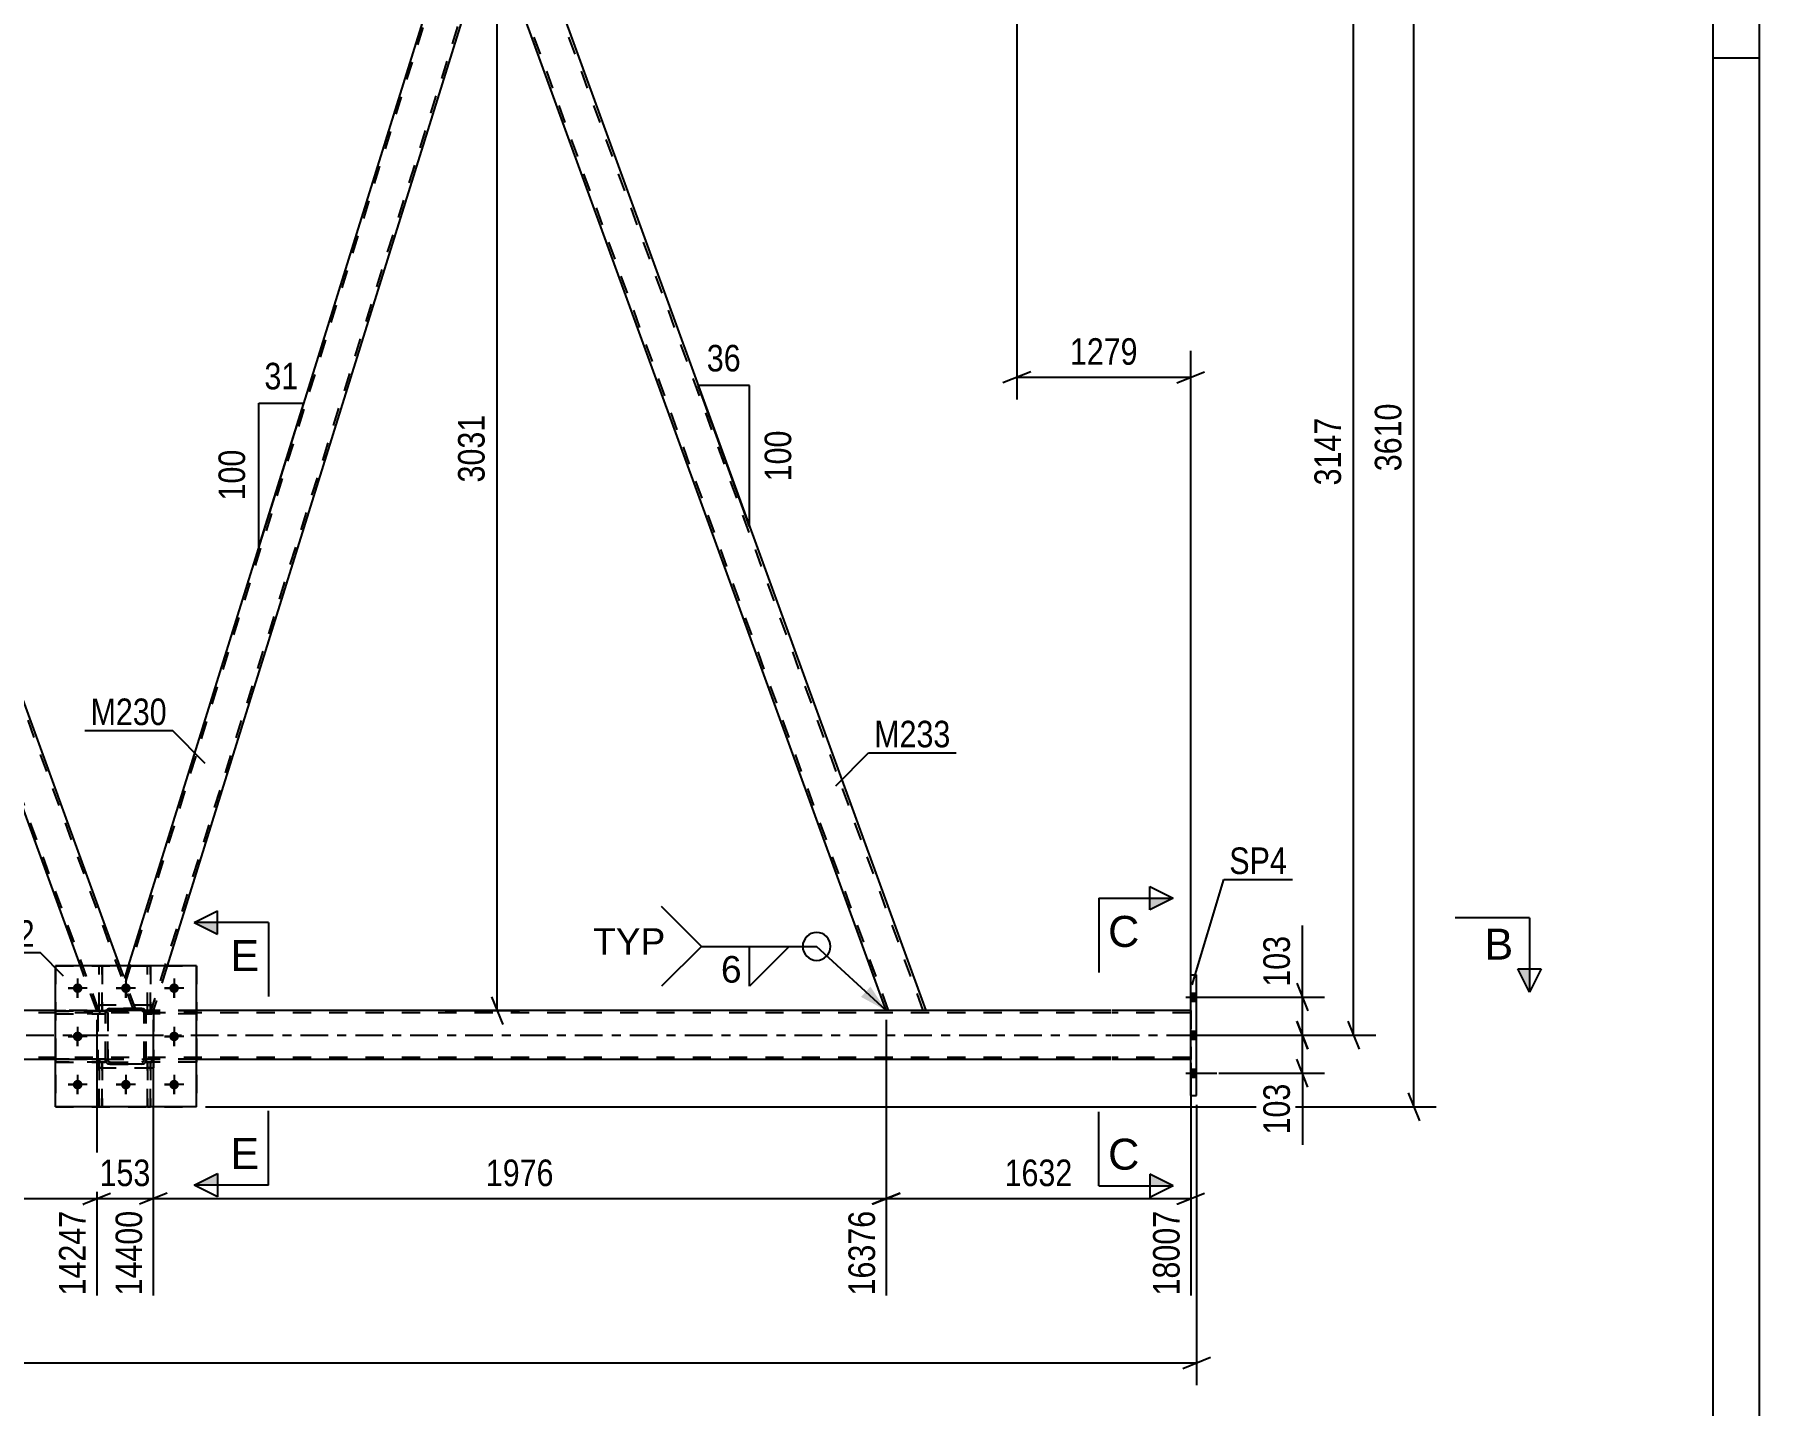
# Model space of a CAD drawing. Header units: millimetres. Extents: x 0 to 841, y 0 to 594.
# Drawn here: x 655 to 841, y 301.7 to 449.6 of the extents above; entities that cross this region are included whole.
import ezdxf

# ---------------------------------------------------------------- set-up
doc = ezdxf.new("R2010")
doc.units = ezdxf.units.MM
doc.linetypes.add('DXK_LINE_DOT2', pattern=[3.9198, 1.9599, -1.9599])
doc.linetypes.add('DXK_LINE_DOT3', pattern=[5.9187, 2.979, -0.9799, 0.9799, -0.9799])
doc.styles.add('Arial', font='ARIAL.TTF', dxfattribs={"height": 0.2})
doc.styles.add('Arial Narrow', font='ARIALN.TTF', dxfattribs={"height": 0.2})

# ---------------------------------------------------------------- blocks, each defined once
blk = doc.blocks.new('Unknown-405118308-1133')
at = {"color": 5, "linetype": 'Continuous'}
for p, q in [((841, 0), (841, 594)), ((836, 5), (836, 589)), ((841, 447), (836, 447))]:
    blk.add_line(p, q, dxfattribs=at)
blk = doc.blocks.new('Part-405118308-3042 - 2836')
at = {"color": 2, "linetype": 'Continuous'}
for p, q in [((702.71, 465.52), (706.46, 465.52)), ((706.46, 465.52), (706.97, 465.52)), ((706.97, 465.52), (751.09, 344.3)), ((746.83, 344.3), (704.26, 461.27))]:
    blk.add_line(p, q, dxfattribs=at)
at = {"color": 7, "linetype": 'DXK_LINE_DOT2'}
for p, q in [((704.26, 461.27), (702.71, 465.52)), ((747.09, 344.3), (702.97, 465.52)), ((750.83, 344.3), (706.71, 465.52)), ((751.09, 344.3), (746.83, 344.3))]:
    blk.add_line(p, q, dxfattribs=at)
blk = doc.blocks.new('Bolt-405118308-2839 - 2836')
at = {"linetype": 'Continuous'}
for points in [[(780.31, 345.32), (780.31, 346.2), (779.67, 346.2), (779.67, 345.32)], [(780.31, 345.32), (780.31, 346.2), (779.67, 346.2), (779.67, 345.32)], [(780.31, 345.32), (780.31, 346.2), (779.67, 346.2), (779.67, 345.32)], [(780.31, 341.22), (780.31, 342.1), (779.67, 342.1), (779.67, 341.22)], [(780.31, 341.22), (780.31, 342.1), (779.67, 342.1), (779.67, 341.22)], [(780.31, 337.12), (780.31, 338), (779.67, 338), (779.67, 337.12)], [(780.31, 337.12), (780.31, 338), (779.67, 338), (779.67, 337.12)], [(780.31, 337.12), (780.31, 338), (779.67, 338), (779.67, 337.12)]]:
    blk.add_hatch(color=1, dxfattribs=at).paths.add_polyline_path(points)
at = {"color": 1, "linetype": 'Continuous'}
for p, q in [((779.67, 346.2), (780.31, 346.2)), ((779.67, 346.2), (780.31, 346.2)), ((779.67, 346.2), (780.31, 346.2)), ((779.15, 345.76), (782.47, 345.76)), ((779.15, 345.76), (782.47, 345.76)), ((779.15, 345.76), (782.47, 345.76)), ((779.67, 345.32), (780.31, 345.32)), ((779.67, 345.32), (780.31, 345.32)), ((779.67, 345.32), (780.31, 345.32)), ((779.15, 341.66), (782.47, 341.66)), ((779.15, 341.66), (782.47, 341.66)), ((779.67, 342.1), (780.31, 342.1)), ((779.67, 342.1), (780.31, 342.1)), ((779.67, 341.22), (780.31, 341.22)), ((779.67, 341.22), (780.31, 341.22)), ((779.15, 337.56), (782.47, 337.56)), ((779.15, 337.56), (782.47, 337.56)), ((779.15, 337.56), (782.47, 337.56)), ((779.67, 338), (780.31, 338)), ((779.67, 338), (780.31, 338)), ((779.67, 338), (780.31, 338)), ((779.67, 337.12), (780.31, 337.12)), ((779.67, 337.12), (780.31, 337.12)), ((779.67, 337.12), (780.31, 337.12))]:
    blk.add_line(p, q, dxfattribs=at)
blk = doc.blocks.new('Bolt-405118308-3077 - 2836')
at = {"color": 1, "linetype": 'Continuous'}
for p, q in [((658.61, 346.72), (659.3, 346.72)), ((659.65, 347.76), (659.65, 347.07)), ((659.65, 345.68), (659.65, 346.37)), ((660.69, 346.72), (660, 346.72)), ((663.81, 346.72), (664.5, 346.72)), ((664.85, 347.76), (664.85, 347.07)), ((664.85, 345.68), (664.85, 346.37)), ((665.89, 346.72), (665.2, 346.72)), ((669.01, 346.72), (669.7, 346.72)), ((670.05, 347.76), (670.05, 347.07)), ((670.05, 345.68), (670.05, 346.37)), ((671.09, 346.72), (670.4, 346.72)), ((659.65, 342.56), (659.65, 341.87)), ((670.05, 342.56), (670.05, 341.87)), ((658.61, 341.52), (659.3, 341.52)), ((659.65, 340.48), (659.65, 341.17)), ((660.69, 341.52), (660, 341.52)), ((669.01, 341.52), (669.7, 341.52)), ((670.05, 340.48), (670.05, 341.17)), ((671.09, 341.52), (670.4, 341.52)), ((659.65, 337.36), (659.65, 336.67)), ((664.85, 337.36), (664.85, 336.67)), ((670.05, 337.36), (670.05, 336.67)), ((658.61, 336.32), (659.3, 336.32)), ((659.65, 335.28), (659.65, 335.97)), ((660.69, 336.32), (660, 336.32)), ((663.81, 336.32), (664.5, 336.32)), ((664.85, 335.28), (664.85, 335.97)), ((665.89, 336.32), (665.2, 336.32)), ((669.01, 336.32), (669.7, 336.32)), ((670.05, 335.28), (670.05, 335.97)), ((671.09, 336.32), (670.4, 336.32))]:
    blk.add_line(p, q, dxfattribs=at)
blk = doc.blocks.new('Part-405118308-2904 - 2836')
at = {"color": 2, "linetype": 'Continuous'}
for p, q in [((621.32, 465.52), (617.58, 465.52)), ((621.83, 465.52), (621.32, 465.52)), ((664.2, 349.12), (621.83, 465.52)), ((659.94, 349.12), (619.12, 461.27))]:
    blk.add_line(p, q, dxfattribs=at)
at = {"color": 7, "linetype": 'DXK_LINE_DOT2'}
for p, q in [((619.12, 461.27), (617.58, 465.52)), ((661.95, 344.3), (617.83, 465.52)), ((665.7, 344.3), (621.58, 465.52)), ((661.7, 344.3), (659.94, 349.12)), ((665.96, 344.3), (664.2, 349.12)), ((665.96, 344.3), (661.7, 344.3))]:
    blk.add_line(p, q, dxfattribs=at)
blk = doc.blocks.new('Part-405118308-2860 - 2836')
at = {"color": 7, "linetype": 'DXK_LINE_DOT2'}
for p, q in [((661.97, 333.92), (661.98, 338.76)), ((662.3, 338.76), (661.98, 338.76)), ((662.3, 338.76), (662.29, 333.92)), ((661.98, 338.16), (662.3, 338.16)), ((662.29, 333.92), (661.97, 333.92))]:
    blk.add_line(p, q, dxfattribs=at)
blk = doc.blocks.new('Part-405118308-2947 - 2836')
at = {"color": 2, "linetype": 'Continuous'}
for p, q in [((672.45, 349.12), (657.25, 349.12)), ((657.25, 333.92), (657.25, 349.12)), ((672.45, 333.92), (672.45, 349.12)), ((672.45, 333.92), (657.25, 333.92))]:
    blk.add_line(p, q, dxfattribs=at)
blk = doc.blocks.new('Part-405118308-2894 - 2836')
at = {"color": 2, "linetype": 'Continuous'}
for p, q in [((657.25, 344.3), (502.18, 344.3)), ((771.05, 344.3), (672.45, 344.3)), ((779.67, 344.3), (771.15, 344.3)), ((657.25, 339.02), (502.18, 339.02)), ((771.05, 339.02), (672.45, 339.02)), ((779.67, 339.02), (771.15, 339.02))]:
    blk.add_line(p, q, dxfattribs=at)
at = {"color": 7, "linetype": 'DXK_LINE_DOT2'}
for p, q in [((672.45, 344.3), (657.25, 344.3)), ((779.67, 344.3), (779.67, 339.02)), ((771.05, 344.06), (91.81, 344.06)), ((779.67, 344.06), (771.15, 344.06)), ((771.05, 339.26), (91.81, 339.26)), ((672.45, 339.02), (657.25, 339.02)), ((779.67, 339.26), (771.15, 339.26))]:
    blk.add_line(p, q, dxfattribs=at)
at = {"color": 7, "linetype": 'DXK_LINE_DOT3'}
for p, q in [((91.81, 341.66), (771.05, 341.66)), ((771.15, 341.66), (779.67, 341.66))]:
    blk.add_line(p, q, dxfattribs=at)
blk = doc.blocks.new('Part-405118308-2899 - 2836')
at = {"color": 7, "linetype": 'DXK_LINE_DOT2'}
for p, q in [((664.83, 347.4), (701.65, 465.52)), ((704.12, 461.64), (667.55, 344.3)), ((665.11, 349.12), (664.69, 347.77)), ((669.3, 349.12), (667.8, 344.3)), ((665.96, 344.3), (664.69, 347.77)), ((667.8, 344.3), (665.96, 344.3))]:
    blk.add_line(p, q, dxfattribs=at)
at = {"color": 2, "linetype": 'Continuous'}
for p, q in [((701.39, 465.52), (665.11, 349.12)), ((702.71, 465.52), (701.39, 465.52)), ((702.71, 465.52), (704.26, 461.27)), ((704.26, 461.27), (669.3, 349.12))]:
    blk.add_line(p, q, dxfattribs=at)
blk = doc.blocks.new('Part-405118308-3111 - 2836')
at = {"color": 7, "linetype": 'DXK_LINE_DOT2'}
for p, q in [((662.65, 344.04), (662.68, 344.23)), ((662.68, 344.23), (662.65, 344.04)), ((662.89, 344.04), (662.91, 344.13)), ((662.89, 344.04), (662.91, 344.13)), ((662.91, 344.13), (662.96, 344.21)), ((662.94, 344.49), (663.13, 344.52)), ((663.13, 344.52), (662.94, 344.49)), ((663.04, 344.26), (662.96, 344.21)), ((663.04, 344.26), (663.13, 344.28)), ((663.04, 344.26), (663.13, 344.28)), ((663.13, 344.52), (666.57, 344.52)), ((663.13, 344.52), (663.13, 344.52)), ((663.13, 344.52), (666.57, 344.52)), ((663.13, 344.28), (666.57, 344.28)), ((663.13, 344.28), (663.13, 344.28)), ((663.13, 344.28), (666.57, 344.28)), ((666.57, 344.52), (666.57, 344.52)), ((666.57, 344.52), (666.75, 344.49)), ((666.75, 344.49), (666.57, 344.52)), ((666.57, 344.28), (666.57, 344.28)), ((666.57, 344.28), (666.66, 344.26)), ((666.66, 344.26), (666.57, 344.28)), ((666.66, 344.26), (666.74, 344.21)), ((666.74, 344.21), (666.66, 344.26)), ((666.74, 344.21), (666.79, 344.13)), ((666.79, 344.13), (666.74, 344.21)), ((666.79, 344.13), (666.81, 344.04)), ((666.81, 344.04), (666.79, 344.13)), ((667.01, 344.23), (667.05, 344.04)), ((667.05, 344.04), (667.01, 344.23)), ((662.65, 339), (662.65, 344.04)), ((662.65, 344.04), (662.65, 344.04)), ((662.65, 339), (662.65, 344.04)), ((662.89, 339), (662.89, 344.04)), ((662.89, 344.04), (662.89, 344.04)), ((662.89, 344.04), (662.89, 339)), ((666.81, 339), (666.81, 344.04)), ((666.81, 344.04), (666.81, 344.04)), ((666.81, 339), (666.81, 344.04)), ((667.05, 339), (667.05, 344.04)), ((667.05, 344.04), (667.05, 344.04)), ((667.05, 339), (667.05, 344.04)), ((662.65, 339), (662.65, 339)), ((662.68, 338.82), (662.65, 339)), ((662.65, 339), (662.68, 338.82)), ((662.89, 339), (662.89, 339)), ((662.91, 338.91), (662.89, 339)), ((662.89, 339), (662.91, 338.91)), ((662.96, 338.83), (662.91, 338.91)), ((662.91, 338.91), (662.96, 338.83)), ((663.13, 338.52), (662.94, 338.56)), ((662.94, 338.56), (663.13, 338.52)), ((663.04, 338.78), (662.96, 338.83)), ((662.96, 338.83), (663.04, 338.78)), ((663.13, 338.76), (663.04, 338.78)), ((663.04, 338.78), (663.13, 338.76)), ((663.13, 338.76), (666.57, 338.76)), ((663.13, 338.76), (663.13, 338.76)), ((663.13, 338.76), (666.57, 338.76)), ((666.66, 338.78), (666.57, 338.76)), ((666.57, 338.76), (666.66, 338.78)), ((666.57, 338.76), (666.57, 338.76)), ((666.75, 338.56), (666.57, 338.52)), ((666.57, 338.52), (666.75, 338.56)), ((666.74, 338.83), (666.66, 338.78)), ((666.79, 338.91), (666.74, 338.83)), ((666.79, 338.91), (666.81, 339)), ((666.79, 338.91), (666.81, 339)), ((666.81, 339), (666.81, 339)), ((667.05, 339), (667.01, 338.82)), ((667.01, 338.82), (667.05, 339)), ((667.05, 339), (667.05, 339)), ((663.13, 338.52), (666.57, 338.52)), ((663.13, 338.52), (663.13, 338.52)), ((666.57, 338.52), (663.13, 338.52)), ((666.57, 338.52), (666.57, 338.52))]:
    blk.add_line(p, q, dxfattribs=at)
at = {"color": 7, "linetype": 'DXK_LINE_DOT3'}
blk.add_line((664.85, 341.52), (664.85, 341.52), dxfattribs=at)
at = {"color": 7, "linetype": 'DXK_LINE_DOT2'}
for centre, start, end in [((663.13, 344.04), 112.5, 157.5), ((663.13, 344.04), 112.5, 157.5), ((666.57, 344.04), 22.5, 67.5), ((666.57, 344.04), 22.5, 67.5), ((663.13, 339), 202.5, 247.5), ((663.13, 339), 202.5, 247.5), ((666.57, 339), 292.5, 337.5), ((666.57, 339), 292.5, 337.5)]:
    blk.add_arc(centre, 0.48, start, end, dxfattribs=at)
blk = doc.blocks.new('Part-405118308-2942 - 2836')
at = {"color": 7, "linetype": 'DXK_LINE_DOT2'}
for p, q in [((667.17, 344.28), (667.17, 349.12)), ((667.17, 349.12), (667.49, 349.12)), ((667.49, 349.12), (667.49, 344.28)), ((667.17, 344.88), (667.49, 344.88)), ((667.49, 344.28), (667.17, 344.28))]:
    blk.add_line(p, q, dxfattribs=at)
blk = doc.blocks.new('Part-405118308-2948 - 2836')
at = {"color": 7, "linetype": 'DXK_LINE_DOT2'}
for p, q in [((657.25, 349.12), (672.45, 349.12)), ((657.25, 349.12), (657.25, 333.92)), ((672.45, 349.12), (672.45, 333.92)), ((657.25, 333.92), (672.45, 333.92))]:
    blk.add_line(p, q, dxfattribs=at)
blk = doc.blocks.new('Part-405118308-2957 - 2836')
at = {"color": 2, "linetype": 'Continuous'}
for p, q in [((779.67, 348.16), (779.67, 348.16)), ((779.67, 348.16), (780.31, 348.16)), ((779.67, 335.16), (779.67, 348.16)), ((780.31, 348.16), (780.31, 348.16)), ((780.31, 335.16), (780.31, 348.16)), ((779.67, 335.16), (779.67, 335.16)), ((779.67, 335.16), (780.31, 335.16)), ((780.31, 335.16), (780.31, 335.16))]:
    blk.add_line(p, q, dxfattribs=at)
at = {"color": 7, "linetype": 'DXK_LINE_DOT2'}
for p, q in [((779.67, 348.16), (780.31, 348.16)), ((779.67, 335.16), (780.31, 335.16)), ((779.67, 335.16), (779.67, 335.16)), ((780.31, 335.16), (780.31, 335.16))]:
    blk.add_line(p, q, dxfattribs=at)
blk = doc.blocks.new('Part-405118308-2996 - 2836')
at = {"color": 7, "linetype": 'DXK_LINE_DOT2'}
for p, q in [((657.25, 338.76), (657.25, 339.08)), ((657.25, 339.08), (662.65, 339.08)), ((662.65, 338.76), (657.25, 338.76)), ((662.05, 338.76), (662.05, 339.08)), ((662.65, 339.08), (662.05, 339.08)), ((662.05, 338.76), (662.65, 338.76)), ((662.65, 338.76), (662.65, 339.08))]:
    blk.add_line(p, q, dxfattribs=at)
blk = doc.blocks.new('Part-405118308-2999 - 2836')
at = {"color": 7, "linetype": 'DXK_LINE_DOT2'}
for p, q in [((657.25, 343.96), (657.25, 344.28)), ((657.25, 344.28), (662.65, 344.28)), ((662.05, 343.96), (662.05, 344.28)), ((662.65, 344.28), (662.05, 344.28)), ((662.65, 343.96), (662.65, 344.28)), ((662.65, 343.96), (657.25, 343.96)), ((662.05, 343.96), (662.65, 343.96))]:
    blk.add_line(p, q, dxfattribs=at)
blk = doc.blocks.new('Part-405118308-3002 - 2836')
at = {"color": 7, "linetype": 'DXK_LINE_DOT2'}
for p, q in [((667.05, 339.08), (667.65, 339.08)), ((672.45, 339.08), (667.05, 339.08)), ((667.05, 339.08), (667.05, 338.76)), ((667.05, 338.76), (667.65, 338.76)), ((672.45, 338.76), (667.05, 338.76)), ((667.65, 338.76), (667.65, 339.08)), ((672.45, 339.08), (672.45, 338.76))]:
    blk.add_line(p, q, dxfattribs=at)
blk = doc.blocks.new('Part-405118308-3005 - 2836')
at = {"color": 7, "linetype": 'DXK_LINE_DOT2'}
for p, q in [((667.05, 344.28), (667.65, 344.28)), ((672.45, 344.28), (667.05, 344.28)), ((667.05, 344.28), (667.05, 343.96)), ((667.65, 343.96), (667.65, 344.28)), ((672.45, 344.28), (672.45, 343.96)), ((667.05, 343.96), (667.65, 343.96)), ((672.45, 343.96), (667.05, 343.96))]:
    blk.add_line(p, q, dxfattribs=at)
blk = doc.blocks.new('Part-405118308-3024 - 2836')
at = {"color": 7, "linetype": 'DXK_LINE_DOT2'}
for p, q in [((667.49, 338.76), (667.17, 338.76)), ((667.17, 338.76), (667.17, 333.92)), ((667.49, 333.92), (667.49, 338.76)), ((667.17, 338.16), (667.49, 338.16)), ((667.17, 333.92), (667.49, 333.92))]:
    blk.add_line(p, q, dxfattribs=at)
blk = doc.blocks.new('Part-405118308-3043 - 2836')
at = {"color": 7, "linetype": 'DXK_LINE_DOT2'}
for p, q in [((662.65, 344.04), (662.68, 344.23)), ((662.68, 344.23), (662.65, 344.04)), ((662.89, 344.04), (662.91, 344.13)), ((662.89, 344.04), (662.91, 344.13)), ((662.91, 344.13), (662.96, 344.21)), ((662.94, 344.49), (663.13, 344.52)), ((663.13, 344.52), (662.94, 344.49)), ((663.04, 344.26), (662.96, 344.21)), ((663.04, 344.26), (663.13, 344.28)), ((663.04, 344.26), (663.13, 344.28)), ((666.57, 344.52), (663.13, 344.52)), ((663.13, 344.52), (663.13, 344.52)), ((663.13, 344.52), (666.57, 344.52)), ((663.13, 344.28), (666.57, 344.28)), ((663.13, 344.28), (663.13, 344.28)), ((663.13, 344.28), (666.57, 344.28)), ((666.57, 344.52), (666.57, 344.52)), ((666.57, 344.52), (666.75, 344.49)), ((666.75, 344.49), (666.57, 344.52)), ((666.57, 344.28), (666.57, 344.28)), ((666.57, 344.28), (666.66, 344.26)), ((666.66, 344.26), (666.57, 344.28)), ((666.66, 344.26), (666.74, 344.21)), ((666.74, 344.21), (666.66, 344.26)), ((666.74, 344.21), (666.79, 344.13)), ((666.79, 344.13), (666.74, 344.21)), ((666.79, 344.13), (666.81, 344.04)), ((666.81, 344.04), (666.79, 344.13)), ((667.01, 344.23), (667.05, 344.04)), ((667.05, 344.04), (667.01, 344.23)), ((662.65, 339), (662.65, 344.04)), ((662.65, 344.04), (662.65, 344.04)), ((662.65, 339), (662.65, 344.04)), ((662.89, 339), (662.89, 344.04)), ((662.89, 344.04), (662.89, 344.04)), ((662.89, 344.04), (662.89, 339)), ((666.81, 339), (666.81, 344.04)), ((666.81, 344.04), (666.81, 344.04)), ((666.81, 339), (666.81, 344.04)), ((667.05, 339), (667.05, 344.04)), ((667.05, 344.04), (667.05, 344.04)), ((667.05, 339), (667.05, 344.04)), ((662.65, 339), (662.65, 339)), ((662.68, 338.82), (662.65, 339)), ((662.65, 339), (662.68, 338.82)), ((662.89, 339), (662.89, 339)), ((662.91, 338.91), (662.89, 339)), ((662.89, 339), (662.91, 338.91)), ((662.96, 338.83), (662.91, 338.91)), ((662.91, 338.91), (662.96, 338.83)), ((663.13, 338.52), (662.94, 338.56)), ((662.94, 338.56), (663.13, 338.52)), ((663.04, 338.78), (662.96, 338.83)), ((662.96, 338.83), (663.04, 338.78)), ((663.13, 338.76), (663.04, 338.78)), ((663.04, 338.78), (663.13, 338.76)), ((663.13, 338.76), (666.57, 338.76)), ((663.13, 338.76), (663.13, 338.76)), ((663.13, 338.76), (666.57, 338.76)), ((666.66, 338.78), (666.57, 338.76)), ((666.57, 338.76), (666.66, 338.78)), ((666.57, 338.76), (666.57, 338.76)), ((666.75, 338.56), (666.57, 338.52)), ((666.57, 338.52), (666.75, 338.56)), ((666.74, 338.83), (666.66, 338.78)), ((666.79, 338.91), (666.74, 338.83)), ((666.79, 338.91), (666.81, 339)), ((666.79, 338.91), (666.81, 339)), ((666.81, 339), (666.81, 339)), ((667.05, 339), (667.01, 338.82)), ((667.01, 338.82), (667.05, 339)), ((667.05, 339), (667.05, 339)), ((663.13, 338.52), (666.57, 338.52)), ((663.13, 338.52), (663.13, 338.52)), ((666.57, 338.52), (663.13, 338.52)), ((666.57, 338.52), (666.57, 338.52))]:
    blk.add_line(p, q, dxfattribs=at)
at = {"color": 7, "linetype": 'DXK_LINE_DOT3'}
blk.add_line((664.85, 341.52), (664.85, 341.52), dxfattribs=at)
at = {"color": 7, "linetype": 'DXK_LINE_DOT2'}
for centre, start, end in [((663.13, 344.04), 112.5, 157.5), ((663.13, 344.04), 112.5, 157.5), ((666.57, 344.04), 22.5, 67.5), ((666.57, 344.04), 22.5, 67.5), ((663.13, 339), 202.5, 247.5), ((663.13, 339), 202.5, 247.5), ((666.57, 339), 292.5, 337.5), ((666.57, 339), 292.5, 337.5)]:
    blk.add_arc(centre, 0.48, start, end, dxfattribs=at)
blk = doc.blocks.new('Part-405118308-3044 - 2836')
at = {"color": 7, "linetype": 'DXK_LINE_DOT2'}
for p, q in [((661.85, 338.12), (661.85, 344.92)), ((661.85, 344.92), (667.85, 344.92)), ((667.85, 338.12), (667.85, 344.92)), ((661.85, 338.12), (667.85, 338.12))]:
    blk.add_line(p, q, dxfattribs=at)
blk = doc.blocks.new('Part-405118308-3070 - 2836')
at = {"color": 7, "linetype": 'DXK_LINE_DOT2'}
for p, q in [((661.98, 338.76), (661.97, 333.92)), ((662.3, 338.76), (661.98, 338.76)), ((662.29, 333.92), (662.3, 338.76)), ((661.98, 338.16), (662.3, 338.16)), ((661.97, 333.92), (662.29, 333.92))]:
    blk.add_line(p, q, dxfattribs=at)
blk = doc.blocks.new('Bolt-405118308-3078 - 2836')
at = {"linetype": 'Continuous'}
for points in [[(660.17, 346.72, -1), (659.13, 346.72, -1)], [(665.37, 346.72, -1), (664.33, 346.72, -1)], [(670.57, 346.72, -1), (669.53, 346.72, -1)], [(660.17, 341.52, -1), (659.13, 341.52, -1)], [(670.57, 341.52, -1), (669.53, 341.52, -1)], [(660.17, 336.32, -1), (659.13, 336.32, -1)], [(665.37, 336.32, -1), (664.33, 336.32, -1)], [(670.57, 336.32, -1), (669.53, 336.32, -1)]]:
    blk.add_hatch(color=1, dxfattribs=at).paths.add_polyline_path(points)
at = {"color": 1, "linetype": 'Continuous'}
for p, q in [((660.69, 346.72), (658.61, 346.72)), ((659.65, 347.76), (659.65, 345.68)), ((665.89, 346.72), (663.81, 346.72)), ((664.85, 347.76), (664.85, 345.68)), ((671.09, 346.72), (669.01, 346.72)), ((670.05, 347.76), (670.05, 345.68)), ((659.65, 342.56), (659.65, 340.48)), ((670.05, 342.56), (670.05, 340.48)), ((660.69, 341.52), (658.61, 341.52)), ((671.09, 341.52), (669.01, 341.52)), ((659.65, 337.36), (659.65, 335.28)), ((664.85, 337.36), (664.85, 335.28)), ((670.05, 337.36), (670.05, 335.28)), ((660.69, 336.32), (658.61, 336.32)), ((665.89, 336.32), (663.81, 336.32)), ((671.09, 336.32), (669.01, 336.32))]:
    blk.add_line(p, q, dxfattribs=at)
blk = doc.blocks.new('Part-405118308-3081 - 2836')
at = {"color": 7, "linetype": 'DXK_LINE_DOT2'}
for p, q in [((661.97, 344.28), (661.97, 349.12)), ((661.97, 349.12), (662.29, 349.12)), ((662.29, 349.12), (662.29, 344.28)), ((661.97, 344.88), (662.29, 344.88)), ((662.29, 344.28), (661.97, 344.28))]:
    blk.add_line(p, q, dxfattribs=at)
blk = doc.blocks.new('Part-405118308-3100 - 2836')
at = {"color": 7, "linetype": 'DXK_LINE_DOT2'}
for p, q in [((661.97, 344.28), (661.97, 349.12)), ((662.29, 349.12), (661.97, 349.12)), ((662.29, 344.28), (662.29, 349.12)), ((661.97, 344.88), (662.29, 344.88)), ((662.29, 344.28), (661.97, 344.28))]:
    blk.add_line(p, q, dxfattribs=at)
blk = doc.blocks.new('Part-405118308-3105 - 2836')
at = {"color": 7, "linetype": 'DXK_LINE_DOT2'}
for p, q in [((667.17, 344.28), (667.17, 349.12)), ((667.49, 349.12), (667.17, 349.12)), ((667.49, 344.28), (667.49, 349.12)), ((667.17, 344.88), (667.49, 344.88)), ((667.49, 344.28), (667.17, 344.28))]:
    blk.add_line(p, q, dxfattribs=at)
blk = doc.blocks.new('Part-405118308-3106 - 2836')
at = {"color": 7, "linetype": 'DXK_LINE_DOT2'}
for p, q in [((662.65, 339.08), (657.25, 339.08)), ((657.25, 339.08), (657.25, 338.76)), ((657.25, 338.76), (662.65, 338.76)), ((662.05, 339.08), (662.65, 339.08)), ((662.05, 338.76), (662.05, 339.08)), ((662.05, 338.76), (662.65, 338.76)), ((662.65, 338.76), (662.65, 339.08))]:
    blk.add_line(p, q, dxfattribs=at)
blk = doc.blocks.new('Part-405118308-3107 - 2836')
at = {"color": 7, "linetype": 'DXK_LINE_DOT2'}
for p, q in [((662.29, 344.28), (657.25, 344.28)), ((657.25, 344.28), (657.25, 343.96)), ((662.65, 344.28), (662.05, 344.28)), ((662.05, 343.96), (662.05, 344.28)), ((662.65, 343.96), (662.65, 344.28)), ((657.25, 343.96), (662.65, 343.96)), ((662.05, 343.96), (662.65, 343.96))]:
    blk.add_line(p, q, dxfattribs=at)
blk = doc.blocks.new('Part-405118308-3108 - 2836')
at = {"color": 7, "linetype": 'DXK_LINE_DOT2'}
for p, q in [((667.05, 338.76), (667.05, 339.08)), ((667.05, 339.08), (667.65, 339.08)), ((672.45, 339.08), (667.05, 339.08)), ((667.05, 338.76), (667.65, 338.76)), ((672.45, 338.76), (667.05, 338.76)), ((667.65, 338.76), (667.65, 339.08)), ((672.45, 338.76), (672.45, 339.08))]:
    blk.add_line(p, q, dxfattribs=at)
blk = doc.blocks.new('Part-405118308-3109 - 2836')
at = {"color": 7, "linetype": 'DXK_LINE_DOT2'}
for p, q in [((667.05, 343.96), (667.05, 344.28)), ((667.65, 344.28), (667.05, 344.28)), ((667.65, 343.96), (667.65, 344.28)), ((672.45, 344.28), (667.65, 344.28)), ((672.45, 343.96), (672.45, 344.28)), ((667.05, 343.96), (667.65, 343.96)), ((672.45, 343.96), (667.05, 343.96))]:
    blk.add_line(p, q, dxfattribs=at)
blk = doc.blocks.new('Part-405118308-3110 - 2836')
at = {"color": 7, "linetype": 'DXK_LINE_DOT2'}
for p, q in [((661.85, 338.12), (661.85, 344.92)), ((661.85, 344.92), (667.85, 344.92)), ((667.85, 338.12), (667.85, 344.92)), ((661.85, 338.12), (667.85, 338.12))]:
    blk.add_line(p, q, dxfattribs=at)
blk = doc.blocks.new('Part-405118308-3117 - 2836')
at = {"color": 7, "linetype": 'DXK_LINE_DOT2'}
for p, q in [((667.17, 333.92), (667.17, 338.76)), ((667.49, 338.76), (667.17, 338.76)), ((667.49, 338.76), (667.49, 333.92)), ((667.17, 338.16), (667.49, 338.16)), ((667.49, 333.92), (667.17, 333.92))]:
    blk.add_line(p, q, dxfattribs=at)
blk = doc.blocks.new('StraightDimension-405118308-29696 - 2836')
at = {"color": 7, "linetype": 'Continuous'}
for p, q in [((582.67, 343.3), (582.67, 313.59)), ((661.7, 343.3), (661.7, 313.59)), ((584.17, 324.63), (581.17, 323.43)), ((582.67, 324.03), (661.7, 324.03)), ((660.2, 323.43), (663.2, 324.63))]:
    blk.add_line(p, q, dxfattribs=at)
at = {"color": 0}
blk.add_wipeout([(626.44, 324.78), (626.44, 328.98), (617.93, 328.98), (617.93, 324.78)], dxfattribs=at)
at = {"color": 0, "linetype": 'Continuous'}
blk.add_wipeout([(661.1, 323.33), (656.9, 323.33), (656.9, 312.99), (661.1, 312.99)], dxfattribs=at)
at = {"color": 3, "style": 'Arial Narrow'}
blk.add_text('1976', height=2.863, dxfattribs=at).set_placement((618.53, 325.38))
at = {"color": 3, "linetype": 'Continuous', "style": 'Arial Narrow'}
blk.add_text('14247', height=2.863, rotation=90.0002, dxfattribs=at).set_placement((660.5, 313.59))
blk = doc.blocks.new('StraightDimension-405118308-29695 - 2836')
at = {"color": 7, "linetype": 'Continuous'}
for p, q in [((661.7, 343.3), (661.7, 313.59)), ((667.8, 343.3), (667.8, 313.59)), ((660.2, 323.43), (663.2, 324.63)), ((661.7, 324.03), (667.8, 324.03)), ((669.3, 324.63), (666.3, 323.43))]:
    blk.add_line(p, q, dxfattribs=at)
at = {"color": 0}
blk.add_wipeout([(668.09, 324.78), (668.09, 328.98), (661.41, 328.98), (661.41, 324.78)], dxfattribs=at)
at = {"color": 0, "linetype": 'Continuous'}
blk.add_wipeout([(667.2, 323.33), (663, 323.33), (663, 312.99), (667.2, 312.99)], dxfattribs=at)
at = {"color": 3, "style": 'Arial Narrow'}
blk.add_text('153', height=2.863, dxfattribs=at).set_placement((662.01, 325.38))
at = {"color": 3, "linetype": 'Continuous', "style": 'Arial Narrow'}
blk.add_text('14400', height=2.863, rotation=90.0002, dxfattribs=at).set_placement((666.6, 313.59))
blk = doc.blocks.new('StraightDimension-405118308-29693 - 2836')
at = {"color": 7, "linetype": 'Continuous'}
for p, q in [((746.83, 343.3), (746.83, 313.59)), ((779.67, 338.66), (779.67, 313.59)), ((748.33, 324.63), (745.33, 323.43)), ((746.83, 324.03), (779.67, 324.03)), ((778.17, 323.43), (781.17, 324.63))]:
    blk.add_line(p, q, dxfattribs=at)
at = {"color": 0}
blk.add_wipeout([(767.51, 324.78), (767.51, 328.98), (759, 328.98), (759, 324.78)], dxfattribs=at)
at = {"color": 0, "linetype": 'Continuous'}
blk.add_wipeout([(779.07, 323.33), (774.87, 323.33), (774.87, 312.99), (779.07, 312.99)], dxfattribs=at)
at = {"color": 3, "style": 'Arial Narrow'}
blk.add_text('1632', height=2.863, dxfattribs=at).set_placement((759.6, 325.38))
at = {"color": 3, "linetype": 'Continuous', "style": 'Arial Narrow'}
blk.add_text('18007', height=2.863, rotation=90.0002, dxfattribs=at).set_placement((778.47, 313.59))
blk = doc.blocks.new('StraightDimension-405118308-29694 - 2836')
at = {"color": 7, "linetype": 'Continuous'}
for p, q in [((667.8, 343.3), (667.8, 313.59)), ((746.83, 343.3), (746.83, 313.59)), ((669.3, 324.63), (666.3, 323.43)), ((667.8, 324.03), (746.83, 324.03)), ((745.33, 323.43), (748.33, 324.63))]:
    blk.add_line(p, q, dxfattribs=at)
at = {"color": 0}
blk.add_wipeout([(711.57, 324.78), (711.57, 328.98), (703.06, 328.98), (703.06, 324.78)], dxfattribs=at)
at = {"color": 0, "linetype": 'Continuous'}
blk.add_wipeout([(746.23, 323.33), (742.03, 323.33), (742.03, 312.99), (746.23, 312.99)], dxfattribs=at)
at = {"color": 3, "style": 'Arial Narrow'}
blk.add_text('1976', height=2.863, dxfattribs=at).set_placement((703.66, 325.38))
at = {"color": 3, "linetype": 'Continuous', "style": 'Arial Narrow'}
blk.add_text('16376', height=2.863, rotation=90.0002, dxfattribs=at).set_placement((745.63, 313.59))
blk = doc.blocks.new('StraightDimension-405118308-3146 - 2836')
at = {"color": 7, "linetype": 'Continuous'}
for p, q in [((797.82, 466.02), (796.62, 469.02)), ((762.56, 467.52), (799.62, 467.52)), ((797.22, 341.66), (797.22, 467.52)), ((796.62, 343.16), (797.82, 340.16)), ((781.31, 341.66), (799.62, 341.66))]:
    blk.add_line(p, q, dxfattribs=at)
at = {"color": 0}
blk.add_wipeout([(796.47, 408.84), (792.27, 408.84), (792.27, 400.33), (796.47, 400.33)], dxfattribs=at)
at = {"color": 3, "style": 'Arial Narrow'}
blk.add_text('3147', height=2.863, rotation=90.0002, dxfattribs=at).set_placement((795.87, 400.93))
blk = doc.blocks.new('StraightDimension-405118308-3168 - 2836')
at = {"color": 7, "linetype": 'Continuous'}
for p, q in [((705.48, 464.02), (704.28, 467.02)), ((707.67, 465.52), (702.03, 465.52)), ((704.88, 344.3), (704.88, 465.52)), ((699.28, 344.3), (707.28, 344.3)), ((704.28, 345.8), (705.48, 342.8))]:
    blk.add_line(p, q, dxfattribs=at)
at = {"color": 0}
blk.add_wipeout([(704.13, 409.16), (699.93, 409.16), (699.93, 400.65), (704.13, 400.65)], dxfattribs=at)
at = {"color": 3, "style": 'Arial Narrow'}
blk.add_text('3031', height=2.863, rotation=90.0002, dxfattribs=at).set_placement((703.53, 401.25))
blk = doc.blocks.new('StraightDimension-405118308-3198 - 2836')
at = {"color": 7, "linetype": 'Continuous'}
for p, q in [((760.92, 464.52), (760.92, 410.19)), ((779.67, 345.3), (779.67, 415.44)), ((762.42, 413.19), (759.42, 411.99)), ((778.17, 411.99), (781.17, 413.19)), ((760.92, 412.59), (779.67, 412.59))]:
    blk.add_line(p, q, dxfattribs=at)
at = {"color": 0}
blk.add_wipeout([(774.55, 413.34), (774.55, 417.54), (766.04, 417.54), (766.04, 413.34)], dxfattribs=at)
at = {"color": 3, "style": 'Arial Narrow'}
blk.add_text('1279', height=2.863, dxfattribs=at).set_placement((766.64, 413.94))
blk = doc.blocks.new('StraightDimension-405118308-22013 - 2836')
at = {"color": 7, "linetype": 'Continuous'}
for p, q in [((780.31, 334.16), (780.31, 303.92)), ((778.81, 305.72), (781.81, 306.92)), ((47.11, 306.32), (780.31, 306.32))]:
    blk.add_line(p, q, dxfattribs=at)
blk = doc.blocks.new('AngleDimension-405118308-23561 - 2836')
at = {"color": 7, "linetype": 'Continuous'}
for p, q in [((729.03, 404.9), (726.55, 411.72)), ((732.09, 411.72), (726.55, 411.72)), ((732.09, 396.5), (726.55, 411.72)), ((732.09, 396.5), (732.09, 411.72))]:
    blk.add_line(p, q, dxfattribs=at)
at = {"color": 0}
for points in [[(731.75, 412.62), (731.75, 416.82), (726.89, 416.82), (726.89, 412.62)], [(737.19, 407.45), (732.99, 407.45), (732.99, 400.77), (737.19, 400.77)]]:
    blk.add_wipeout(points, dxfattribs=at)
at = {"color": 3, "style": 'Arial Narrow'}
blk.add_text('36', height=2.863, dxfattribs=at).set_placement((727.49, 413.22))
blk.add_text('100', height=2.863, rotation=90.0002, dxfattribs=at).set_placement((736.59, 401.37))
blk = doc.blocks.new('AngleDimension-405118308-23645 - 2836')
at = {"color": 7, "linetype": 'Continuous'}
for p, q in [((679.2, 409.79), (684.02, 409.79)), ((679.2, 394.32), (684.02, 409.79)), ((679.2, 394.32), (679.2, 409.79)), ((683.27, 407.38), (684.02, 409.79))]:
    blk.add_line(p, q, dxfattribs=at)
at = {"color": 0}
for points in [[(684.04, 410.69), (684.04, 414.89), (679.19, 414.89), (679.19, 410.69)], [(678.3, 405.4), (674.1, 405.4), (674.1, 398.71), (678.3, 398.71)]]:
    blk.add_wipeout(points, dxfattribs=at)
at = {"color": 3, "style": 'Arial Narrow'}
blk.add_text('31', height=2.863, dxfattribs=at).set_placement((679.79, 411.29))
blk.add_text('100', height=2.863, rotation=90.0002, dxfattribs=at).set_placement((677.7, 399.31))
blk = doc.blocks.new('StraightDimension-405118308-30187 - 2836')
at = {"color": 7, "linetype": 'Continuous'}
for p, q in [((759.6, 478.32), (806.13, 478.32)), ((804.33, 476.82), (803.13, 479.82)), ((803.73, 333.92), (803.73, 478.32)), ((803.13, 335.42), (804.33, 332.42)), ((673.45, 333.92), (806.13, 333.92))]:
    blk.add_line(p, q, dxfattribs=at)
at = {"color": 0}
blk.add_wipeout([(802.98, 410.38), (798.78, 410.38), (798.78, 401.86), (802.98, 401.86)], dxfattribs=at)
at = {"color": 3, "style": 'Arial Narrow'}
blk.add_text('3610', height=2.863, rotation=90.0002, dxfattribs=at).set_placement((802.38, 402.46))
blk = doc.blocks.new('StraightDimension-405118308-30204 - 2836')
at = {"color": 7, "linetype": 'Continuous'}
for p, q in [((791.11, 347.26), (792.31, 344.26)), ((782.22, 345.76), (794.11, 345.76)), ((791.71, 341.66), (791.71, 345.76)), ((792.31, 340.16), (791.11, 343.16)), ((782.22, 341.66), (794.11, 341.66))]:
    blk.add_line(p, q, dxfattribs=at)
at = {"color": 0}
blk.add_wipeout([(790.96, 352.97), (786.76, 352.97), (786.76, 346.28), (790.96, 346.28)], dxfattribs=at)
at = {"color": 7, "linetype": 'Continuous'}
blk.add_line((791.71, 345.76), (791.71, 353.49), dxfattribs=at)
blk.add_line((791.71, 345.76), (791.71, 353.49), dxfattribs=at)
at = {"color": 3, "style": 'Arial Narrow'}
blk.add_text('103', height=2.863, rotation=90.0002, dxfattribs=at).set_placement((790.36, 346.88))
blk = doc.blocks.new('StraightDimension-405118308-30205 - 2836')
at = {"color": 7, "linetype": 'Continuous'}
for p, q in [((791.11, 343.16), (792.31, 340.16)), ((782.22, 341.66), (794.11, 341.66)), ((791.71, 337.56), (791.71, 341.66)), ((792.31, 336.06), (791.11, 339.06)), ((782.71, 337.56), (794.11, 337.56))]:
    blk.add_line(p, q, dxfattribs=at)
at = {"color": 0}
blk.add_wipeout([(790.96, 337.03), (786.76, 337.03), (786.76, 330.35), (790.96, 330.35)], dxfattribs=at)
at = {"color": 7, "linetype": 'Continuous'}
blk.add_line((791.71, 337.56), (791.71, 329.82), dxfattribs=at)
blk.add_line((791.71, 337.56), (791.71, 329.82), dxfattribs=at)
at = {"color": 3, "style": 'Arial Narrow'}
blk.add_text('103', height=2.863, rotation=90.0002, dxfattribs=at).set_placement((790.36, 330.95))
blk = doc.blocks.new('Mark-405118308-2953 - 2836')
at = {"color": 0}
blk.add_wipeout([(790.04, 359.03), (790.04, 362.03), (783.83, 362.03), (783.83, 359.03)], dxfattribs=at)
blk.add_wipeout([(790.04, 359.03), (790.04, 362.03), (783.83, 362.03), (783.83, 359.03)], dxfattribs=at)
at = {"color": 30, "linetype": 'Continuous'}
for p, q in [((779.83, 347.09), (783.23, 358.43)), ((783.23, 358.43), (790.64, 358.43))]:
    blk.add_line(p, q, dxfattribs=at)
at = {"color": 3, "style": 'Arial Narrow'}
blk.add_text('SP4', height=2.863, dxfattribs=at).set_placement((783.83, 359.03))
blk = doc.blocks.new('Mark-405118308-2943 - 2836')
at = {"color": 0}
blk.add_wipeout([(655.02, 351.18), (655.02, 354.18), (646.98, 354.18), (646.98, 351.18)], dxfattribs=at)
blk.add_wipeout([(655.02, 351.18), (655.02, 354.18), (646.98, 354.18), (646.98, 351.18)], dxfattribs=at)
at = {"color": 30, "linetype": 'Continuous'}
for p in [(646.38, 350.58), (658.13, 348)]:
    blk.add_line(p, (655.62, 350.58), dxfattribs=at)
at = {"color": 3, "style": 'Arial Narrow'}
blk.add_text('SP12', height=2.863, dxfattribs=at).set_placement((646.98, 351.18))
blk = doc.blocks.new('SectionMark-405118308-4052 - 2836')
at = {"linetype": 'Continuous'}
blk.add_hatch(color=6, dxfattribs=at).paths.add_polyline_path([(814.94, 348.8), (816.19, 348.8), (816.19, 346.3)])
at = {"color": 6, "linetype": 'Continuous'}
for p, q in [((816.19, 354.3), (808.19, 354.3)), ((816.19, 354.3), (816.19, 346.3)), ((814.94, 348.8), (817.44, 348.8)), ((816.19, 346.3), (814.94, 348.8)), ((817.44, 348.8), (816.19, 346.3))]:
    blk.add_line(p, q, dxfattribs=at)
at = {"color": 0, "linetype": 'Continuous'}
blk.add_wipeout([(814.44, 349.8), (814.44, 353.3), (811.33, 353.3), (811.33, 349.8)], dxfattribs=at)
at = {"color": 3, "linetype": 'Continuous', "style": 'Arial'}
blk.add_text('B', height=3.34, dxfattribs=at).set_placement((811.33, 349.8))
blk = doc.blocks.new('WeldMark-405118308-4100 - 2836')
at = {"linetype": 'Continuous'}
blk.add_hatch(color=30, dxfattribs=at).paths.add_polyline_path([(745.14, 346.88), (746.83, 344.3), (744.12, 345.78)])
at = {"color": 3, "linetype": 'Continuous'}
for q in [(722.62, 355.51), (722.62, 346.93)]:
    blk.add_line((726.91, 351.22), q, dxfattribs=at)
at = {"color": 30, "linetype": 'Continuous'}
blk.add_line((746.83, 344.3), (739.33, 351.22), dxfattribs=at)
at = {"color": 3, "linetype": 'Continuous'}
for start, end in [(90, 270), (270, 90)]:
    blk.add_arc((739.33, 351.22), 1.5, start, end, dxfattribs=at)
at = {"color": 0}
blk.add_wipeout([(731.43, 347.12), (731.43, 350.52), (728.81, 350.52), (728.81, 347.12)], dxfattribs=at)
at = {"color": 30, "linetype": 'Continuous'}
blk.add_line((726.91, 351.22), (739.33, 351.22), dxfattribs=at)
at = {"color": 3, "linetype": 'Continuous'}
for p, q in [((732.09, 351.22), (736.38, 351.22)), ((736.38, 351.22), (732.09, 346.93)), ((732.09, 346.93), (732.09, 351.22))]:
    blk.add_line(p, q, dxfattribs=at)
at = {"color": 3, "style": 'Arial'}
blk.add_text('6', height=2.87, dxfattribs=at).set_placement((729.01, 347.32))
at = {"color": 0, "linetype": 'Continuous'}
blk.add_wipeout([(723.01, 350.32), (723.01, 353.32), (715.23, 353.32), (715.23, 350.32)], dxfattribs=at)
blk.add_wipeout([(723.01, 350.32), (723.01, 353.32), (715.23, 353.32), (715.23, 350.32)], dxfattribs=at)
at = {"color": 3, "linetype": 'Continuous', "style": 'Arial'}
blk.add_text('TYP', height=2.865, dxfattribs=at).set_placement((715.23, 350.32))
blk = doc.blocks.new('SectionMark-405118308-4058 - 2836')
at = {"linetype": 'Continuous'}
for points in [[(775.26, 355.17), (775.26, 356.42), (777.76, 356.42)], [(775.26, 325.4), (775.26, 326.65), (777.76, 325.4)]]:
    blk.add_hatch(color=6, dxfattribs=at).paths.add_polyline_path(points)
at = {"color": 6, "linetype": 'Continuous'}
for p, q in [((775.26, 355.17), (775.26, 357.67)), ((775.26, 357.67), (777.76, 356.42)), ((769.76, 356.42), (769.76, 348.42)), ((769.76, 356.42), (777.76, 356.42)), ((777.76, 356.42), (775.26, 355.17)), ((769.76, 325.4), (769.76, 333.4)), ((777.76, 325.4), (775.26, 326.65)), ((775.26, 326.65), (775.26, 324.15)), ((769.76, 325.4), (777.76, 325.4)), ((777.76, 325.4), (775.26, 324.15))]:
    blk.add_line(p, q, dxfattribs=at)
at = {"color": 0, "linetype": 'Continuous'}
for points in [[(774.13, 351.17), (774.13, 354.67), (770.76, 354.67), (770.76, 351.17)], [(774.13, 327.15), (774.13, 330.65), (770.76, 330.65), (770.76, 327.15)]]:
    blk.add_wipeout(points, dxfattribs=at)
at = {"color": 3, "linetype": 'Continuous', "style": 'Arial'}
for p in [(770.76, 351.17), (770.76, 327.15)]:
    blk.add_text('C', height=3.34, dxfattribs=at).set_placement(p)
blk = doc.blocks.new('SectionMark-405118308-4076 - 2836')
at = {"linetype": 'Continuous'}
for points in [[(674.72, 353.81), (674.72, 352.56), (672.22, 353.81)], [(674.72, 326.73), (674.72, 325.48), (672.22, 325.48)]]:
    blk.add_hatch(color=6, dxfattribs=at).paths.add_polyline_path(points)
at = {"color": 6, "linetype": 'Continuous'}
for p, q in [((672.22, 353.81), (674.72, 355.06)), ((680.22, 353.81), (672.22, 353.81)), ((672.22, 353.81), (674.72, 352.56)), ((674.72, 352.56), (674.72, 355.06)), ((680.22, 353.81), (680.22, 345.81)), ((680.22, 325.48), (680.22, 333.48)), ((672.22, 325.48), (674.72, 326.73)), ((674.72, 326.73), (674.72, 324.23)), ((680.22, 325.48), (672.22, 325.48)), ((674.72, 324.23), (672.22, 325.48))]:
    blk.add_line(p, q, dxfattribs=at)
at = {"color": 0, "linetype": 'Continuous'}
for points in [[(679.22, 348.56), (679.22, 352.06), (676.11, 352.06), (676.11, 348.56)], [(679.22, 327.23), (679.22, 330.73), (676.11, 330.73), (676.11, 327.23)]]:
    blk.add_wipeout(points, dxfattribs=at)
at = {"color": 3, "linetype": 'Continuous', "style": 'Arial'}
for p in [(676.11, 348.56), (676.11, 327.23)]:
    blk.add_text('E', height=3.34, dxfattribs=at).set_placement(p)
blk = doc.blocks.new('Mark-405118308-26861 - 2836')
at = {"color": 0}
blk.add_wipeout([(669.27, 375.09), (669.27, 378.09), (661.04, 378.09), (661.04, 375.09)], dxfattribs=at)
blk.add_wipeout([(669.27, 375.09), (669.27, 378.09), (661.04, 378.09), (661.04, 375.09)], dxfattribs=at)
at = {"color": 30, "linetype": 'Continuous'}
for p in [(660.44, 374.49), (673.4, 370.96)]:
    blk.add_line(p, (669.87, 374.49), dxfattribs=at)
at = {"color": 3, "style": 'Arial Narrow'}
blk.add_text('M230', height=2.863, dxfattribs=at).set_placement((661.04, 375.09))
blk = doc.blocks.new('Mark-405118308-26897 - 2836')
at = {"color": 0}
blk.add_wipeout([(753.76, 372.69), (753.76, 375.69), (745.54, 375.69), (745.54, 372.69)], dxfattribs=at)
blk.add_wipeout([(753.76, 372.69), (753.76, 375.69), (745.54, 375.69), (745.54, 372.69)], dxfattribs=at)
at = {"color": 30, "linetype": 'Continuous'}
for p, q in [((741.4, 368.55), (744.94, 372.09)), ((744.94, 372.09), (754.36, 372.09))]:
    blk.add_line(p, q, dxfattribs=at)
at = {"color": 3, "style": 'Arial Narrow'}
blk.add_text('M233', height=2.863, dxfattribs=at).set_placement((745.54, 372.69))

msp = doc.modelspace()

# ---------------------------------------------------------------- block references
for name in ['Unknown-405118308-1133', 'Part-405118308-2904 - 2836', 'Part-405118308-2899 - 2836', 'Part-405118308-3042 - 2836', 'Part-405118308-2947 - 2836', 'Part-405118308-2948 - 2836', 'Part-405118308-3081 - 2836', 'Part-405118308-3100 - 2836', 'Part-405118308-2942 - 2836', 'Part-405118308-3105 - 2836', 'Part-405118308-2957 - 2836', 'Bolt-405118308-3077 - 2836', 'Bolt-405118308-3078 - 2836', 'Bolt-405118308-2839 - 2836', 'Part-405118308-2894 - 2836', 'Part-405118308-2999 - 2836', 'Part-405118308-3107 - 2836', 'Part-405118308-3044 - 2836', 'Part-405118308-3110 - 2836', 'Part-405118308-3111 - 2836', 'Part-405118308-3043 - 2836', 'Part-405118308-3005 - 2836', 'Part-405118308-3109 - 2836', 'Part-405118308-2996 - 2836', 'Part-405118308-3106 - 2836', 'Part-405118308-2860 - 2836', 'Part-405118308-3070 - 2836', 'Part-405118308-3002 - 2836', 'Part-405118308-3108 - 2836', 'Part-405118308-3024 - 2836', 'Part-405118308-3117 - 2836']:
    msp.add_blockref(name, (0, 0))

# ---------------------------------------------------------------- next in the draw order: block references
for name in ['StraightDimension-405118308-29696 - 2836', 'StraightDimension-405118308-29693 - 2836']:
    msp.add_blockref(name, (0, 0))

# ---------------------------------------------------------------- next in the draw order: block references
for name in ['StraightDimension-405118308-3146 - 2836', 'StraightDimension-405118308-29695 - 2836']:
    msp.add_blockref(name, (0, 0))

# ---------------------------------------------------------------- next in the draw order: block references
for name in ['StraightDimension-405118308-3198 - 2836', 'StraightDimension-405118308-29694 - 2836']:
    msp.add_blockref(name, (0, 0))

# ---------------------------------------------------------------- next in the draw order: block references
msp.add_blockref('StraightDimension-405118308-3168 - 2836', (0, 0))

# ---------------------------------------------------------------- next in the draw order: block references
msp.add_blockref('StraightDimension-405118308-22013 - 2836', (0, 0))

# ---------------------------------------------------------------- next in the draw order: block references
for name in ['AngleDimension-405118308-23561 - 2836', 'AngleDimension-405118308-23645 - 2836', 'Mark-405118308-2943 - 2836']:
    msp.add_blockref(name, (0, 0))

# ---------------------------------------------------------------- next in the draw order: block references
msp.add_blockref('StraightDimension-405118308-30187 - 2836', (0, 0))

# ---------------------------------------------------------------- next in the draw order: block references
for name in ['Mark-405118308-26861 - 2836', 'Mark-405118308-26897 - 2836', 'StraightDimension-405118308-30204 - 2836']:
    msp.add_blockref(name, (0, 0))

# ---------------------------------------------------------------- next in the draw order: block references
for name in ['Mark-405118308-2953 - 2836', 'StraightDimension-405118308-30205 - 2836']:
    msp.add_blockref(name, (0, 0))

# ---------------------------------------------------------------- next in the draw order: block references
msp.add_blockref('SectionMark-405118308-4052 - 2836', (0, 0))

# ---------------------------------------------------------------- next in the draw order: block references
for name in ['SectionMark-405118308-4058 - 2836', 'WeldMark-405118308-4100 - 2836', 'SectionMark-405118308-4076 - 2836']:
    msp.add_blockref(name, (0, 0))

doc.saveas('drawing.dxf')
